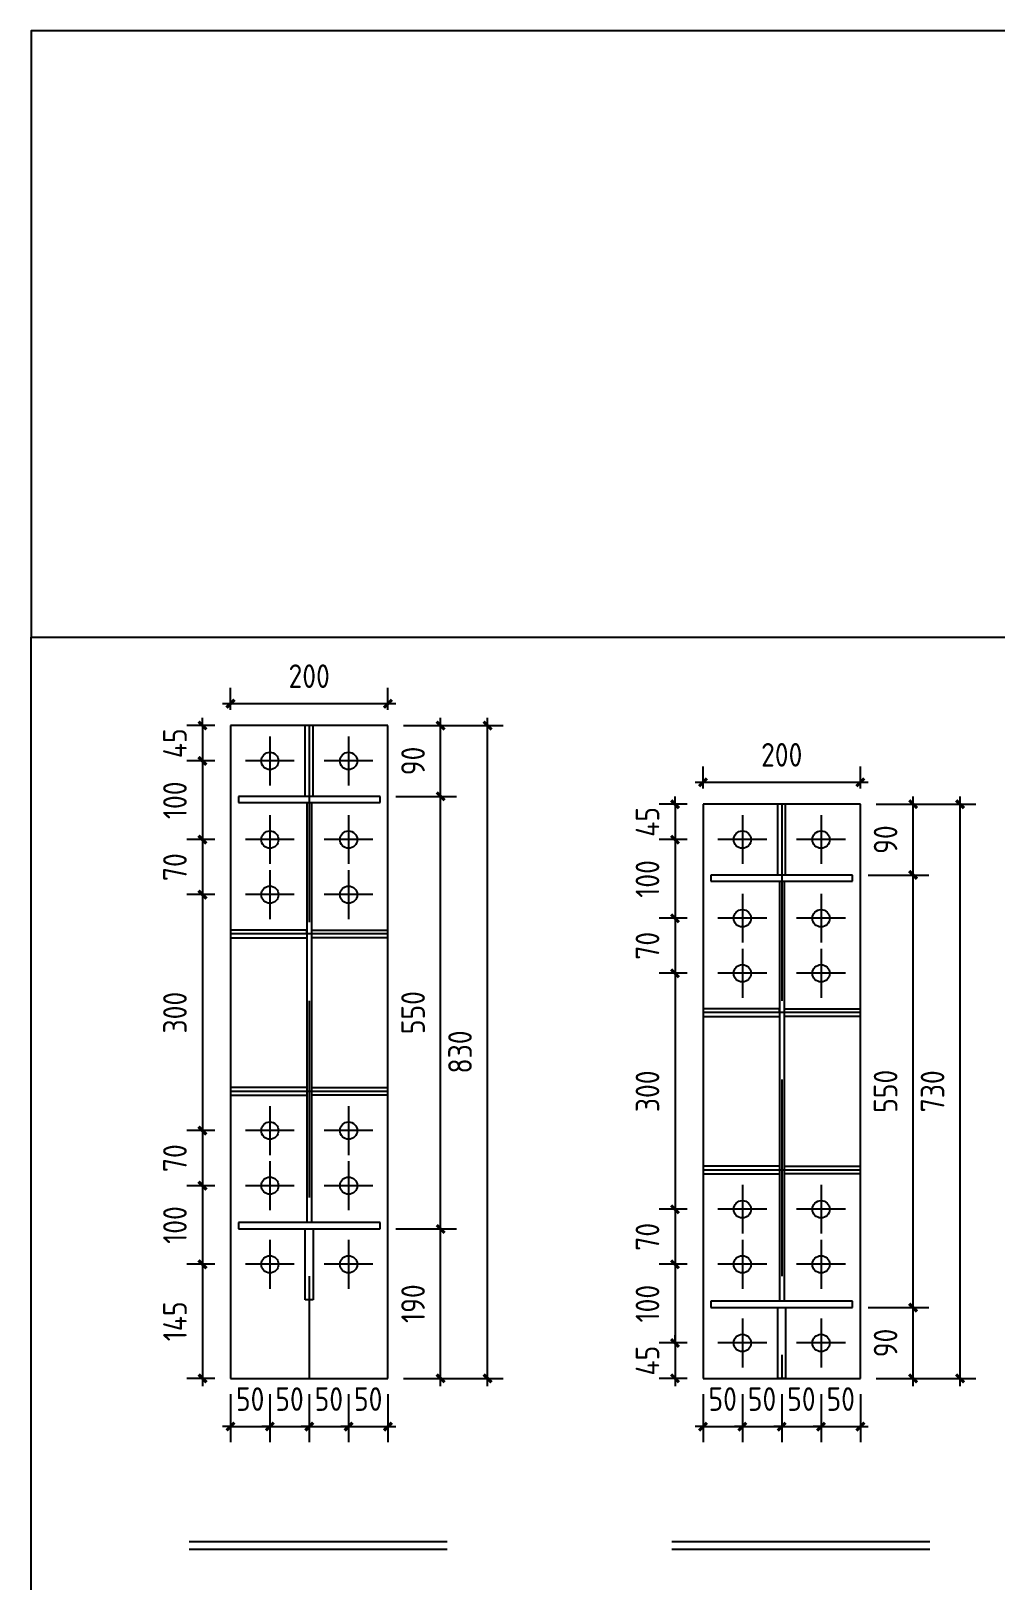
# Model space of a CAD drawing. Extents: x 102162 to 621267, y -39398 to 328893.
# Drawn here: x 286302 to 287527, y 319559 to 321528 of the extents above; entities that cross this region are included whole.
import ezdxf

# ---------------------------------------------------------------- set-up
doc = ezdxf.new("R2010")
doc.units = 0
doc.header["$LTSCALE"] = 1000
doc.header["$MEASUREMENT"] = 0
doc.linetypes.add('DASH', pattern=[0.35, 0.25, -0.1])
doc.styles.get("Standard").update_dxf_attribs({"font": 'gbenor.shx', "bigfont": 'gbcbig.shx'})
doc.dimstyles.get("Standard").update_dxf_attribs({"dimscale": 100, "dimtxt": 3.5, "dimasz": 1, "dimexe": 2.5, "dimexo": 3, "dimgap": 1.5, "dimtad": 1, "dimdec": 0, "dimzin": 0, "dimdsep": 46, "dimtxsty": 'Standard', "dimblk": 'ARCHTICK', "dimcen": 0.09, "dimadec": 0, "dimazin": 0, "dimtfac": 1, "dimtdec": 0, "dimtix": 1, "dimtmove": 2, "dimatfit": 3, "dimfxl": 1, "dimtolj": 1, "dimtzin": 0, "dimarcsym": 0})

# ---------------------------------------------------------------- blocks, each defined once
blk = doc.blocks.new('_ArchTick')
at = {"color": 0, "linetype": 'ByBlock', "const_width": 0.4}
blk.add_lwpolyline([(-0.5, -0.5), (0.5, 0.5)], dxfattribs=at)
blk = doc.blocks.new('*D10087')
at = {"color": 3, "lineweight": -2}
for p, q in [((286555.2, 319795.1), (286555.2, 319733.8)), ((286605.2, 319795.1), (286605.2, 319733.8)), ((286555.2, 319753.8), (286545.2, 319753.8)), ((286555.2, 319753.8), (286605.2, 319753.8)), ((286605.2, 319753.8), (286615.2, 319753.8))]:
    blk.add_line(p, q, dxfattribs=at)
at = {"layer": 'Defpoints', "color": 0}
for p in [(286555.2, 319815.1), (286605.2, 319815.1), (286605.2, 319753.8)]:
    blk.add_point(p, dxfattribs=at)
at = {"color": 3, "lineweight": -2, "xscale": 10, "yscale": 10, "zscale": 10}
blk.add_blockref('_ArchTick', (286555.2, 319753.8), dxfattribs=at)
at = {"color": 3, "lineweight": -2, "xscale": 10, "yscale": 10, "zscale": 10, "rotation": 180}
blk.add_blockref('_ArchTick', (286605.2, 319753.8), dxfattribs=at)
at = {"color": 0, "insert": (286580.2, 319788.8), "char_height": 30, "attachment_point": 5}
blk.add_mtext('\\A1;50', dxfattribs=at)
blk = doc.blocks.new('*D10088')
at = {"color": 3, "lineweight": -2}
for p, q in [((286605.2, 319795.1), (286605.2, 319733.8)), ((286655.2, 319795.1), (286655.2, 319733.8)), ((286605.2, 319753.8), (286595.2, 319753.8)), ((286605.2, 319753.8), (286655.2, 319753.8)), ((286655.2, 319753.8), (286665.2, 319753.8))]:
    blk.add_line(p, q, dxfattribs=at)
at = {"layer": 'Defpoints', "color": 0}
for p in [(286605.2, 319815.1), (286655.2, 319815.1), (286655.2, 319753.8)]:
    blk.add_point(p, dxfattribs=at)
at = {"color": 3, "lineweight": -2, "xscale": 10, "yscale": 10, "zscale": 10}
blk.add_blockref('_ArchTick', (286605.2, 319753.8), dxfattribs=at)
at = {"color": 3, "lineweight": -2, "xscale": 10, "yscale": 10, "zscale": 10, "rotation": 180}
blk.add_blockref('_ArchTick', (286655.2, 319753.8), dxfattribs=at)
at = {"color": 0, "insert": (286630.2, 319788.8), "char_height": 30, "attachment_point": 5}
blk.add_mtext('\\A1;50', dxfattribs=at)
blk = doc.blocks.new('*D10147')
at = {"color": 3, "lineweight": -2}
for p, q in [((286655.2, 319795.1), (286655.2, 319733.8)), ((286705.2, 319795.1), (286705.2, 319733.8)), ((286655.2, 319753.8), (286645.2, 319753.8)), ((286655.2, 319753.8), (286705.2, 319753.8)), ((286705.2, 319753.8), (286715.2, 319753.8))]:
    blk.add_line(p, q, dxfattribs=at)
at = {"layer": 'Defpoints', "color": 0}
for p in [(286655.2, 319815.1), (286705.2, 319815.1), (286705.2, 319753.8)]:
    blk.add_point(p, dxfattribs=at)
at = {"color": 3, "lineweight": -2, "xscale": 10, "yscale": 10, "zscale": 10}
blk.add_blockref('_ArchTick', (286655.2, 319753.8), dxfattribs=at)
at = {"color": 3, "lineweight": -2, "xscale": 10, "yscale": 10, "zscale": 10, "rotation": 180}
blk.add_blockref('_ArchTick', (286705.2, 319753.8), dxfattribs=at)
at = {"color": 0, "insert": (286680.2, 319788.8), "char_height": 30, "attachment_point": 5}
blk.add_mtext('\\A1;50', dxfattribs=at)
blk = doc.blocks.new('*D10148')
at = {"color": 3, "lineweight": -2}
for p, q in [((286705.2, 319795.1), (286705.2, 319733.8)), ((286755.2, 319795.1), (286755.2, 319733.8)), ((286705.2, 319753.8), (286695.2, 319753.8)), ((286705.2, 319753.8), (286755.2, 319753.8)), ((286755.2, 319753.8), (286765.2, 319753.8))]:
    blk.add_line(p, q, dxfattribs=at)
at = {"layer": 'Defpoints', "color": 0}
for p in [(286705.2, 319815.1), (286755.2, 319815.1), (286755.2, 319753.8)]:
    blk.add_point(p, dxfattribs=at)
at = {"color": 3, "lineweight": -2, "xscale": 10, "yscale": 10, "zscale": 10}
blk.add_blockref('_ArchTick', (286705.2, 319753.8), dxfattribs=at)
at = {"color": 3, "lineweight": -2, "xscale": 10, "yscale": 10, "zscale": 10, "rotation": 180}
blk.add_blockref('_ArchTick', (286755.2, 319753.8), dxfattribs=at)
at = {"color": 0, "insert": (286730.2, 319788.8), "char_height": 30, "attachment_point": 5}
blk.add_mtext('\\A1;50', dxfattribs=at)
blk = doc.blocks.new('*D10149')
at = {"color": 3, "lineweight": -2}
for p, q in [((286519.6, 320645.1), (286519.6, 320655.1)), ((286535.2, 320645.1), (286499.6, 320645.1)), ((286519.6, 320645.1), (286519.6, 320600.1)), ((286535.2, 320600.1), (286499.6, 320600.1)), ((286519.6, 320600.1), (286519.6, 320590.1))]:
    blk.add_line(p, q, dxfattribs=at)
at = {"layer": 'Defpoints', "color": 0}
for p in [(286555.2, 320645.1), (286519.6, 320600.1), (286555.2, 320600.1)]:
    blk.add_point(p, dxfattribs=at)
at = {"color": 3, "lineweight": -2, "xscale": 10, "yscale": 10, "zscale": 10}
for p, rotation in [((286519.6, 320645.1), 270), ((286519.6, 320600.1), 90)]:
    blk.add_blockref('_ArchTick', p, dxfattribs=dict(at, rotation=rotation))
at = {"color": 0, "insert": (286484.6, 320622.6), "char_height": 30, "attachment_point": 5, "rotation": 90}
blk.add_mtext('\\A1;45', dxfattribs=at)
blk = doc.blocks.new('*D10031')
at = {"color": 3, "lineweight": -2}
for p, q in [((286535.2, 320600.1), (286499.6, 320600.1)), ((286519.6, 320610.1), (286519.6, 320490.1)), ((286535.2, 320500.1), (286499.6, 320500.1))]:
    blk.add_line(p, q, dxfattribs=at)
at = {"layer": 'Defpoints', "color": 0}
for p in [(286555.2, 320600.1), (286519.6, 320500.1), (286555.2, 320500.1)]:
    blk.add_point(p, dxfattribs=at)
at = {"color": 3, "lineweight": -2, "xscale": 10, "yscale": 10, "zscale": 10}
for p, rotation in [((286519.6, 320600.1), 90), ((286519.6, 320500.1), 270)]:
    blk.add_blockref('_ArchTick', p, dxfattribs=dict(at, rotation=rotation))
at = {"color": 0, "insert": (286484.6, 320550.1), "char_height": 30, "attachment_point": 5, "rotation": 90}
blk.add_mtext('\\A1;100', dxfattribs=at)
blk = doc.blocks.new('*D10032')
at = {"color": 3, "lineweight": -2}
for p, q in [((286535.2, 320500.1), (286499.6, 320500.1)), ((286519.6, 320510.1), (286519.6, 320420.1)), ((286535.2, 320430.1), (286499.6, 320430.1))]:
    blk.add_line(p, q, dxfattribs=at)
at = {"layer": 'Defpoints', "color": 0}
for p in [(286555.2, 320500.1), (286519.6, 320430.1), (286555.2, 320430.1)]:
    blk.add_point(p, dxfattribs=at)
at = {"color": 3, "lineweight": -2, "xscale": 10, "yscale": 10, "zscale": 10}
for p, rotation in [((286519.6, 320500.1), 90), ((286519.6, 320430.1), 270)]:
    blk.add_blockref('_ArchTick', p, dxfattribs=dict(at, rotation=rotation))
at = {"color": 0, "insert": (286484.6, 320465.1), "char_height": 30, "attachment_point": 5, "rotation": 90}
blk.add_mtext('\\A1;70', dxfattribs=at)
blk = doc.blocks.new('*D10033')
at = {"color": 3, "lineweight": -2}
for p, q in [((286519.6, 320440.1), (286519.6, 320120.1)), ((286535.2, 320430.1), (286499.6, 320430.1)), ((286535.2, 320130.1), (286499.6, 320130.1))]:
    blk.add_line(p, q, dxfattribs=at)
at = {"layer": 'Defpoints', "color": 0}
for p in [(286555.2, 320430.1), (286519.6, 320130.1), (286555.2, 320130.1)]:
    blk.add_point(p, dxfattribs=at)
at = {"color": 3, "lineweight": -2, "xscale": 10, "yscale": 10, "zscale": 10}
for p, rotation in [((286519.6, 320430.1), 90), ((286519.6, 320130.1), 270)]:
    blk.add_blockref('_ArchTick', p, dxfattribs=dict(at, rotation=rotation))
at = {"color": 0, "insert": (286484.6, 320280.1), "char_height": 30, "attachment_point": 5, "rotation": 90}
blk.add_mtext('\\A1;300', dxfattribs=at)
blk = doc.blocks.new('*D10034')
at = {"color": 3, "lineweight": -2}
for p, q in [((286519.6, 320140.1), (286519.6, 320050.1)), ((286535.2, 320130.1), (286499.6, 320130.1)), ((286535.2, 320060.1), (286499.6, 320060.1))]:
    blk.add_line(p, q, dxfattribs=at)
at = {"layer": 'Defpoints', "color": 0}
for p in [(286555.2, 320130.1), (286519.6, 320060.1), (286555.2, 320060.1)]:
    blk.add_point(p, dxfattribs=at)
at = {"color": 3, "lineweight": -2, "xscale": 10, "yscale": 10, "zscale": 10}
for p, rotation in [((286519.6, 320130.1), 90), ((286519.6, 320060.1), 270)]:
    blk.add_blockref('_ArchTick', p, dxfattribs=dict(at, rotation=rotation))
at = {"color": 0, "insert": (286484.6, 320095.1), "char_height": 30, "attachment_point": 5, "rotation": 90}
blk.add_mtext('\\A1;70', dxfattribs=at)
blk = doc.blocks.new('*D10035')
at = {"color": 3, "lineweight": -2}
for p, q in [((286519.6, 320070.1), (286519.6, 319950.1)), ((286535.2, 320060.1), (286499.6, 320060.1)), ((286535.2, 319960.1), (286499.6, 319960.1))]:
    blk.add_line(p, q, dxfattribs=at)
at = {"layer": 'Defpoints', "color": 0}
for p in [(286555.2, 320060.1), (286519.6, 319960.1), (286555.2, 319960.1)]:
    blk.add_point(p, dxfattribs=at)
at = {"color": 3, "lineweight": -2, "xscale": 10, "yscale": 10, "zscale": 10}
for p, rotation in [((286519.6, 320060.1), 90), ((286519.6, 319960.1), 270)]:
    blk.add_blockref('_ArchTick', p, dxfattribs=dict(at, rotation=rotation))
at = {"color": 0, "insert": (286484.6, 320010.1), "char_height": 30, "attachment_point": 5, "rotation": 90}
blk.add_mtext('\\A1;100', dxfattribs=at)
blk = doc.blocks.new('*D10036')
at = {"color": 3, "lineweight": -2}
for p, q in [((286519.6, 319970.1), (286519.6, 319805.1)), ((286535.2, 319960.1), (286499.6, 319960.1)), ((286535.2, 319815.1), (286499.6, 319815.1))]:
    blk.add_line(p, q, dxfattribs=at)
at = {"layer": 'Defpoints', "color": 0}
for p in [(286555.2, 319960.1), (286519.6, 319815.1), (286555.2, 319815.1)]:
    blk.add_point(p, dxfattribs=at)
at = {"color": 3, "lineweight": -2, "xscale": 10, "yscale": 10, "zscale": 10}
for p, rotation in [((286519.6, 319960.1), 90), ((286519.6, 319815.1), 270)]:
    blk.add_blockref('_ArchTick', p, dxfattribs=dict(at, rotation=rotation))
at = {"color": 0, "insert": (286484.6, 319887.6), "char_height": 30, "attachment_point": 5, "rotation": 90}
blk.add_mtext('\\A1;145', dxfattribs=at)
blk = doc.blocks.new('*D10037')
at = {"color": 3, "lineweight": -2}
for p, q in [((286765.2, 320005.1), (286842.2, 320005.1)), ((286822.2, 319805.1), (286822.2, 320015.1)), ((286775.2, 319815.1), (286842.2, 319815.1))]:
    blk.add_line(p, q, dxfattribs=at)
at = {"layer": 'Defpoints', "color": 0}
for p in [(286745.2, 320005.1), (286822.2, 320005.1), (286755.2, 319815.1)]:
    blk.add_point(p, dxfattribs=at)
at = {"color": 3, "lineweight": -2, "xscale": 10, "yscale": 10, "zscale": 10}
for p, rotation in [((286822.2, 320005.1), 90), ((286822.2, 319815.1), 270)]:
    blk.add_blockref('_ArchTick', p, dxfattribs=dict(at, rotation=rotation))
at = {"color": 0, "insert": (286787.2, 319910.1), "char_height": 30, "attachment_point": 5, "rotation": 90}
blk.add_mtext('\\A1;190', dxfattribs=at)
blk = doc.blocks.new('*D10150')
at = {"color": 3, "lineweight": -2}
for p, q in [((286765.2, 320555.1), (286842.2, 320555.1)), ((286822.2, 319995.1), (286822.2, 320565.1)), ((286765.2, 320005.1), (286842.2, 320005.1))]:
    blk.add_line(p, q, dxfattribs=at)
at = {"layer": 'Defpoints', "color": 0}
for p in [(286745.2, 320555.1), (286822.2, 320555.1), (286745.2, 320005.1)]:
    blk.add_point(p, dxfattribs=at)
at = {"color": 3, "lineweight": -2, "xscale": 10, "yscale": 10, "zscale": 10}
for p, rotation in [((286822.2, 320555.1), 90), ((286822.2, 320005.1), 270)]:
    blk.add_blockref('_ArchTick', p, dxfattribs=dict(at, rotation=rotation))
at = {"color": 0, "insert": (286787.2, 320280.1), "char_height": 30, "attachment_point": 5, "rotation": 90}
blk.add_mtext('\\A1;550', dxfattribs=at)
blk = doc.blocks.new('*D10151')
at = {"color": 3, "lineweight": -2}
for p, q in [((286822.2, 320545.1), (286822.2, 320655.1)), ((286775.2, 320645.1), (286842.2, 320645.1)), ((286765.2, 320555.1), (286842.2, 320555.1))]:
    blk.add_line(p, q, dxfattribs=at)
at = {"layer": 'Defpoints', "color": 0}
for p in [(286755.2, 320645.1), (286822.2, 320645.1), (286745.2, 320555.1)]:
    blk.add_point(p, dxfattribs=at)
at = {"color": 3, "lineweight": -2, "xscale": 10, "yscale": 10, "zscale": 10}
for p, rotation in [((286822.2, 320645.1), 90), ((286822.2, 320555.1), 270)]:
    blk.add_blockref('_ArchTick', p, dxfattribs=dict(at, rotation=rotation))
at = {"color": 0, "insert": (286787.2, 320600.1), "char_height": 30, "attachment_point": 5, "rotation": 90}
blk.add_mtext('\\A1;90', dxfattribs=at)
blk = doc.blocks.new('*D10152')
at = {"color": 3, "lineweight": -2}
for p, q in [((286881.9, 319805.1), (286881.9, 320655.1)), ((286775.2, 320645.1), (286901.9, 320645.1)), ((286775.2, 319815.1), (286901.9, 319815.1))]:
    blk.add_line(p, q, dxfattribs=at)
at = {"layer": 'Defpoints', "color": 0}
for p in [(286755.2, 320645.1), (286881.9, 320645.1), (286755.2, 319815.1)]:
    blk.add_point(p, dxfattribs=at)
at = {"color": 3, "lineweight": -2, "xscale": 10, "yscale": 10, "zscale": 10}
for p, rotation in [((286881.9, 320645.1), 90), ((286881.9, 319815.1), 270)]:
    blk.add_blockref('_ArchTick', p, dxfattribs=dict(at, rotation=rotation))
at = {"color": 0, "insert": (286846.9, 320230.1), "char_height": 30, "attachment_point": 5, "rotation": 90}
blk.add_mtext('\\A1;830', dxfattribs=at)
blk = doc.blocks.new('*D10153')
at = {"color": 3, "lineweight": -2}
for p, q in [((286555.2, 320665.1), (286555.2, 320692.9)), ((286755.2, 320665.1), (286755.2, 320692.9)), ((286765.2, 320672.9), (286545.2, 320672.9))]:
    blk.add_line(p, q, dxfattribs=at)
at = {"layer": 'Defpoints', "color": 0}
for p in [(286555.2, 320672.9), (286555.2, 320645.1), (286755.2, 320645.1)]:
    blk.add_point(p, dxfattribs=at)
at = {"color": 3, "lineweight": -2, "xscale": 10, "yscale": 10, "zscale": 10, "rotation": 180}
blk.add_blockref('_ArchTick', (286555.2, 320672.9), dxfattribs=at)
at = {"color": 3, "lineweight": -2, "xscale": 10, "yscale": 10, "zscale": 10}
blk.add_blockref('_ArchTick', (286755.2, 320672.9), dxfattribs=at)
at = {"color": 0, "insert": (286655.2, 320707.9), "char_height": 30, "attachment_point": 5}
blk.add_mtext('\\A1;200', dxfattribs=at)
blk = doc.blocks.new('*D10154')
at = {"color": 3, "lineweight": -2}
for p, q in [((287120.1, 320545.1), (287120.1, 320555.1)), ((287135.7, 320545.1), (287100.1, 320545.1)), ((287120.1, 320545.1), (287120.1, 320500.1)), ((287135.7, 320500.1), (287100.1, 320500.1)), ((287120.1, 320500.1), (287120.1, 320490.1))]:
    blk.add_line(p, q, dxfattribs=at)
at = {"layer": 'Defpoints', "color": 0}
for p in [(287155.7, 320545.1), (287120.1, 320500.1), (287155.7, 320500.1)]:
    blk.add_point(p, dxfattribs=at)
at = {"color": 3, "lineweight": -2, "xscale": 10, "yscale": 10, "zscale": 10}
for p, rotation in [((287120.1, 320545.1), 270), ((287120.1, 320500.1), 90)]:
    blk.add_blockref('_ArchTick', p, dxfattribs=dict(at, rotation=rotation))
at = {"color": 0, "insert": (287085.1, 320522.6), "char_height": 30, "attachment_point": 5, "rotation": 90}
blk.add_mtext('\\A1;45', dxfattribs=at)
blk = doc.blocks.new('*D10038')
at = {"color": 3, "lineweight": -2}
for p, q in [((287135.7, 320500.1), (287100.1, 320500.1)), ((287120.1, 320510.1), (287120.1, 320390.1)), ((287135.7, 320400.1), (287100.1, 320400.1))]:
    blk.add_line(p, q, dxfattribs=at)
at = {"layer": 'Defpoints', "color": 0}
for p in [(287155.7, 320500.1), (287120.1, 320400.1), (287155.7, 320400.1)]:
    blk.add_point(p, dxfattribs=at)
at = {"color": 3, "lineweight": -2, "xscale": 10, "yscale": 10, "zscale": 10}
for p, rotation in [((287120.1, 320500.1), 90), ((287120.1, 320400.1), 270)]:
    blk.add_blockref('_ArchTick', p, dxfattribs=dict(at, rotation=rotation))
at = {"color": 0, "insert": (287085.1, 320450.1), "char_height": 30, "attachment_point": 5, "rotation": 90}
blk.add_mtext('\\A1;100', dxfattribs=at)
blk = doc.blocks.new('*D10039')
at = {"color": 3, "lineweight": -2}
for p, q in [((287135.7, 320400.1), (287100.1, 320400.1)), ((287120.1, 320410.1), (287120.1, 320320.1)), ((287135.7, 320330.1), (287100.1, 320330.1))]:
    blk.add_line(p, q, dxfattribs=at)
at = {"layer": 'Defpoints', "color": 0}
for p in [(287155.7, 320400.1), (287120.1, 320330.1), (287155.7, 320330.1)]:
    blk.add_point(p, dxfattribs=at)
at = {"color": 3, "lineweight": -2, "xscale": 10, "yscale": 10, "zscale": 10}
for p, rotation in [((287120.1, 320400.1), 90), ((287120.1, 320330.1), 270)]:
    blk.add_blockref('_ArchTick', p, dxfattribs=dict(at, rotation=rotation))
at = {"color": 0, "insert": (287085.1, 320365.1), "char_height": 30, "attachment_point": 5, "rotation": 90}
blk.add_mtext('\\A1;70', dxfattribs=at)
blk = doc.blocks.new('*D10040')
at = {"color": 3, "lineweight": -2}
for p, q in [((287120.1, 320340.1), (287120.1, 320020.1)), ((287135.7, 320330.1), (287100.1, 320330.1)), ((287135.7, 320030.1), (287100.1, 320030.1))]:
    blk.add_line(p, q, dxfattribs=at)
at = {"layer": 'Defpoints', "color": 0}
for p in [(287155.7, 320330.1), (287120.1, 320030.1), (287155.7, 320030.1)]:
    blk.add_point(p, dxfattribs=at)
at = {"color": 3, "lineweight": -2, "xscale": 10, "yscale": 10, "zscale": 10}
for p, rotation in [((287120.1, 320330.1), 90), ((287120.1, 320030.1), 270)]:
    blk.add_blockref('_ArchTick', p, dxfattribs=dict(at, rotation=rotation))
at = {"color": 0, "insert": (287085.1, 320180.1), "char_height": 30, "attachment_point": 5, "rotation": 90}
blk.add_mtext('\\A1;300', dxfattribs=at)
blk = doc.blocks.new('*D10041')
at = {"color": 3, "lineweight": -2}
for p, q in [((287135.7, 320030.1), (287100.1, 320030.1)), ((287120.1, 320040.1), (287120.1, 319950.1)), ((287135.7, 319960.1), (287100.1, 319960.1))]:
    blk.add_line(p, q, dxfattribs=at)
at = {"layer": 'Defpoints', "color": 0}
for p in [(287155.7, 320030.1), (287120.1, 319960.1), (287155.7, 319960.1)]:
    blk.add_point(p, dxfattribs=at)
at = {"color": 3, "lineweight": -2, "xscale": 10, "yscale": 10, "zscale": 10}
for p, rotation in [((287120.1, 320030.1), 90), ((287120.1, 319960.1), 270)]:
    blk.add_blockref('_ArchTick', p, dxfattribs=dict(at, rotation=rotation))
at = {"color": 0, "insert": (287085.1, 319995.1), "char_height": 30, "attachment_point": 5, "rotation": 90}
blk.add_mtext('\\A1;70', dxfattribs=at)
blk = doc.blocks.new('*D10042')
at = {"color": 3, "lineweight": -2}
for p, q in [((287120.1, 319970.1), (287120.1, 319850.1)), ((287135.7, 319960.1), (287100.1, 319960.1)), ((287135.7, 319860.1), (287100.1, 319860.1))]:
    blk.add_line(p, q, dxfattribs=at)
at = {"layer": 'Defpoints', "color": 0}
for p in [(287155.7, 319960.1), (287120.1, 319860.1), (287155.7, 319860.1)]:
    blk.add_point(p, dxfattribs=at)
at = {"color": 3, "lineweight": -2, "xscale": 10, "yscale": 10, "zscale": 10}
for p, rotation in [((287120.1, 319960.1), 90), ((287120.1, 319860.1), 270)]:
    blk.add_blockref('_ArchTick', p, dxfattribs=dict(at, rotation=rotation))
at = {"color": 0, "insert": (287085.1, 319910.1), "char_height": 30, "attachment_point": 5, "rotation": 90}
blk.add_mtext('\\A1;100', dxfattribs=at)
blk = doc.blocks.new('*D10043')
at = {"color": 3, "lineweight": -2}
for p, q in [((287120.1, 319860.1), (287120.1, 319870.1)), ((287135.7, 319860.1), (287100.1, 319860.1)), ((287120.1, 319860.1), (287120.1, 319815.1)), ((287135.7, 319815.1), (287100.1, 319815.1)), ((287120.1, 319815.1), (287120.1, 319805.1))]:
    blk.add_line(p, q, dxfattribs=at)
at = {"layer": 'Defpoints', "color": 0}
for p in [(287155.7, 319860.1), (287120.1, 319815.1), (287155.7, 319815.1)]:
    blk.add_point(p, dxfattribs=at)
at = {"color": 3, "lineweight": -2, "xscale": 10, "yscale": 10, "zscale": 10}
for p, rotation in [((287120.1, 319860.1), 270), ((287120.1, 319815.1), 90)]:
    blk.add_blockref('_ArchTick', p, dxfattribs=dict(at, rotation=rotation))
at = {"color": 0, "insert": (287085.1, 319837.6), "char_height": 30, "attachment_point": 5, "rotation": 90}
blk.add_mtext('\\A1;45', dxfattribs=at)
blk = doc.blocks.new('*D10044')
at = {"color": 3, "lineweight": -2}
for p, q in [((287365.7, 319905.1), (287442.7, 319905.1)), ((287422.7, 319805.1), (287422.7, 319915.1)), ((287375.7, 319815.1), (287442.7, 319815.1))]:
    blk.add_line(p, q, dxfattribs=at)
at = {"layer": 'Defpoints', "color": 0}
for p in [(287345.7, 319905.1), (287422.7, 319905.1), (287355.7, 319815.1)]:
    blk.add_point(p, dxfattribs=at)
at = {"color": 3, "lineweight": -2, "xscale": 10, "yscale": 10, "zscale": 10}
for p, rotation in [((287422.7, 319905.1), 90), ((287422.7, 319815.1), 270)]:
    blk.add_blockref('_ArchTick', p, dxfattribs=dict(at, rotation=rotation))
at = {"color": 0, "insert": (287387.7, 319860.1), "char_height": 30, "attachment_point": 5, "rotation": 90}
blk.add_mtext('\\A1;90', dxfattribs=at)
blk = doc.blocks.new('*D10155')
at = {"color": 3, "lineweight": -2}
for p, q in [((287365.7, 320455.1), (287442.7, 320455.1)), ((287422.7, 319895.1), (287422.7, 320465.1)), ((287365.7, 319905.1), (287442.7, 319905.1))]:
    blk.add_line(p, q, dxfattribs=at)
at = {"layer": 'Defpoints', "color": 0}
for p in [(287345.7, 320455.1), (287422.7, 320455.1), (287345.7, 319905.1)]:
    blk.add_point(p, dxfattribs=at)
at = {"color": 3, "lineweight": -2, "xscale": 10, "yscale": 10, "zscale": 10}
for p, rotation in [((287422.7, 320455.1), 90), ((287422.7, 319905.1), 270)]:
    blk.add_blockref('_ArchTick', p, dxfattribs=dict(at, rotation=rotation))
at = {"color": 0, "insert": (287387.7, 320180.1), "char_height": 30, "attachment_point": 5, "rotation": 90}
blk.add_mtext('\\A1;550', dxfattribs=at)
blk = doc.blocks.new('*D10156')
at = {"color": 3, "lineweight": -2}
for p, q in [((287422.7, 320445.1), (287422.7, 320555.1)), ((287375.7, 320545.1), (287442.7, 320545.1)), ((287365.7, 320455.1), (287442.7, 320455.1))]:
    blk.add_line(p, q, dxfattribs=at)
at = {"layer": 'Defpoints', "color": 0}
for p in [(287355.7, 320545.1), (287422.7, 320545.1), (287345.7, 320455.1)]:
    blk.add_point(p, dxfattribs=at)
at = {"color": 3, "lineweight": -2, "xscale": 10, "yscale": 10, "zscale": 10}
for p, rotation in [((287422.7, 320545.1), 90), ((287422.7, 320455.1), 270)]:
    blk.add_blockref('_ArchTick', p, dxfattribs=dict(at, rotation=rotation))
at = {"color": 0, "insert": (287387.7, 320500.1), "char_height": 30, "attachment_point": 5, "rotation": 90}
blk.add_mtext('\\A1;90', dxfattribs=at)
blk = doc.blocks.new('*D10157')
at = {"color": 3, "lineweight": -2}
for p, q in [((287482.4, 319805.1), (287482.4, 320555.1)), ((287375.7, 320545.1), (287502.4, 320545.1)), ((287375.7, 319815.1), (287502.4, 319815.1))]:
    blk.add_line(p, q, dxfattribs=at)
at = {"layer": 'Defpoints', "color": 0}
for p in [(287355.7, 320545.1), (287482.4, 320545.1), (287355.7, 319815.1)]:
    blk.add_point(p, dxfattribs=at)
at = {"color": 3, "lineweight": -2, "xscale": 10, "yscale": 10, "zscale": 10}
for p, rotation in [((287482.4, 320545.1), 90), ((287482.4, 319815.1), 270)]:
    blk.add_blockref('_ArchTick', p, dxfattribs=dict(at, rotation=rotation))
at = {"color": 0, "insert": (287447.4, 320180.1), "char_height": 30, "attachment_point": 5, "rotation": 90}
blk.add_mtext('\\A1;730', dxfattribs=at)
blk = doc.blocks.new('*D10158')
at = {"color": 3, "lineweight": -2}
for p, q in [((287155.7, 320565.1), (287155.7, 320592.9)), ((287355.7, 320565.1), (287355.7, 320592.9)), ((287365.7, 320572.9), (287145.7, 320572.9))]:
    blk.add_line(p, q, dxfattribs=at)
at = {"layer": 'Defpoints', "color": 0}
for p in [(287155.7, 320572.9), (287155.7, 320545.1), (287355.7, 320545.1)]:
    blk.add_point(p, dxfattribs=at)
at = {"color": 3, "lineweight": -2, "xscale": 10, "yscale": 10, "zscale": 10, "rotation": 180}
blk.add_blockref('_ArchTick', (287155.7, 320572.9), dxfattribs=at)
at = {"color": 3, "lineweight": -2, "xscale": 10, "yscale": 10, "zscale": 10}
blk.add_blockref('_ArchTick', (287355.7, 320572.9), dxfattribs=at)
at = {"color": 0, "insert": (287255.7, 320607.9), "char_height": 30, "attachment_point": 5}
blk.add_mtext('\\A1;200', dxfattribs=at)
blk = doc.blocks.new('*D10045')
at = {"color": 3, "lineweight": -2}
for p, q in [((287155.7, 319795.1), (287155.7, 319733.8)), ((287205.7, 319795.1), (287205.7, 319733.8)), ((287155.7, 319753.8), (287145.7, 319753.8)), ((287155.7, 319753.8), (287205.7, 319753.8)), ((287205.7, 319753.8), (287215.7, 319753.8))]:
    blk.add_line(p, q, dxfattribs=at)
at = {"layer": 'Defpoints', "color": 0}
for p in [(287155.7, 319815.1), (287205.7, 319815.1), (287205.7, 319753.8)]:
    blk.add_point(p, dxfattribs=at)
at = {"color": 3, "lineweight": -2, "xscale": 10, "yscale": 10, "zscale": 10}
blk.add_blockref('_ArchTick', (287155.7, 319753.8), dxfattribs=at)
at = {"color": 3, "lineweight": -2, "xscale": 10, "yscale": 10, "zscale": 10, "rotation": 180}
blk.add_blockref('_ArchTick', (287205.7, 319753.8), dxfattribs=at)
at = {"color": 0, "insert": (287180.7, 319788.8), "char_height": 30, "attachment_point": 5}
blk.add_mtext('\\A1;50', dxfattribs=at)
blk = doc.blocks.new('*D10046')
at = {"color": 3, "lineweight": -2}
for p, q in [((287205.7, 319795.1), (287205.7, 319733.8)), ((287255.7, 319795.1), (287255.7, 319733.8)), ((287205.7, 319753.8), (287195.7, 319753.8)), ((287205.7, 319753.8), (287255.7, 319753.8)), ((287255.7, 319753.8), (287265.7, 319753.8))]:
    blk.add_line(p, q, dxfattribs=at)
at = {"layer": 'Defpoints', "color": 0}
for p in [(287205.7, 319815.1), (287255.7, 319815.1), (287255.7, 319753.8)]:
    blk.add_point(p, dxfattribs=at)
at = {"color": 3, "lineweight": -2, "xscale": 10, "yscale": 10, "zscale": 10}
blk.add_blockref('_ArchTick', (287205.7, 319753.8), dxfattribs=at)
at = {"color": 3, "lineweight": -2, "xscale": 10, "yscale": 10, "zscale": 10, "rotation": 180}
blk.add_blockref('_ArchTick', (287255.7, 319753.8), dxfattribs=at)
at = {"color": 0, "insert": (287230.7, 319788.8), "char_height": 30, "attachment_point": 5}
blk.add_mtext('\\A1;50', dxfattribs=at)
blk = doc.blocks.new('*D10047')
at = {"color": 3, "lineweight": -2}
for p, q in [((287255.7, 319795.1), (287255.7, 319733.8)), ((287305.7, 319795.1), (287305.7, 319733.8)), ((287255.7, 319753.8), (287245.7, 319753.8)), ((287255.7, 319753.8), (287305.7, 319753.8)), ((287305.7, 319753.8), (287315.7, 319753.8))]:
    blk.add_line(p, q, dxfattribs=at)
at = {"layer": 'Defpoints', "color": 0}
for p in [(287255.7, 319815.1), (287305.7, 319815.1), (287305.7, 319753.8)]:
    blk.add_point(p, dxfattribs=at)
at = {"color": 3, "lineweight": -2, "xscale": 10, "yscale": 10, "zscale": 10}
blk.add_blockref('_ArchTick', (287255.7, 319753.8), dxfattribs=at)
at = {"color": 3, "lineweight": -2, "xscale": 10, "yscale": 10, "zscale": 10, "rotation": 180}
blk.add_blockref('_ArchTick', (287305.7, 319753.8), dxfattribs=at)
at = {"color": 0, "insert": (287280.7, 319788.8), "char_height": 30, "attachment_point": 5}
blk.add_mtext('\\A1;50', dxfattribs=at)
blk = doc.blocks.new('*D10048')
at = {"color": 3, "lineweight": -2}
for p, q in [((287305.7, 319795.1), (287305.7, 319733.8)), ((287355.7, 319795.1), (287355.7, 319733.8)), ((287305.7, 319753.8), (287295.7, 319753.8)), ((287305.7, 319753.8), (287355.7, 319753.8)), ((287355.7, 319753.8), (287365.7, 319753.8))]:
    blk.add_line(p, q, dxfattribs=at)
at = {"layer": 'Defpoints', "color": 0}
for p in [(287305.7, 319815.1), (287355.7, 319815.1), (287355.7, 319753.8)]:
    blk.add_point(p, dxfattribs=at)
at = {"color": 3, "lineweight": -2, "xscale": 10, "yscale": 10, "zscale": 10}
blk.add_blockref('_ArchTick', (287305.7, 319753.8), dxfattribs=at)
at = {"color": 3, "lineweight": -2, "xscale": 10, "yscale": 10, "zscale": 10, "rotation": 180}
blk.add_blockref('_ArchTick', (287355.7, 319753.8), dxfattribs=at)
at = {"color": 0, "insert": (287330.7, 319788.8), "char_height": 30, "attachment_point": 5}
blk.add_mtext('\\A1;50', dxfattribs=at)

msp = doc.modelspace()

# ---------------------------------------------------------------- linework, layer by layer
for p, q in [((286555.2, 320645.1), (286555.2, 319815.1)), ((286755.2, 320645.1), (286555.2, 320645.1)), ((286755.2, 319815.1), (286755.2, 320645.1)), ((286605.2, 320631.1), (286605.2, 320569.1)), ((286705.2, 320631.1), (286705.2, 320569.1)), ((286636.2, 320600.1), (286574.2, 320600.1)), ((286736.2, 320600.1), (286674.2, 320600.1)), ((287155.7, 320545.1), (287155.7, 319815.1)), ((287355.7, 320545.1), (287155.7, 320545.1)), ((287355.7, 319815.1), (287355.7, 320545.1)), ((286605.2, 320531.1), (286605.2, 320469.1)), ((286705.2, 320531.1), (286705.2, 320469.1)), ((287205.7, 320531.1), (287205.7, 320469.1)), ((287305.7, 320531.1), (287305.7, 320469.1)), ((286636.2, 320500.1), (286574.2, 320500.1)), ((286736.2, 320500.1), (286674.2, 320500.1)), ((287236.7, 320500.1), (287174.7, 320500.1)), ((287336.7, 320500.1), (287274.7, 320500.1)), ((286605.2, 320461.1), (286605.2, 320399.1)), ((286705.2, 320461.1), (286705.2, 320399.1)), ((286636.2, 320430.1), (286574.2, 320430.1)), ((286736.2, 320430.1), (286674.2, 320430.1)), ((287205.7, 320431.1), (287205.7, 320369.1)), ((287305.7, 320431.1), (287305.7, 320369.1)), ((287236.7, 320400.1), (287174.7, 320400.1)), ((287336.7, 320400.1), (287274.7, 320400.1)), ((287205.7, 320361.1), (287205.7, 320299.1)), ((287305.7, 320361.1), (287305.7, 320299.1)), ((287236.7, 320330.1), (287174.7, 320330.1)), ((287336.7, 320330.1), (287274.7, 320330.1)), ((286605.2, 320161.1), (286605.2, 320099.1)), ((286705.2, 320161.1), (286705.2, 320099.1)), ((286636.2, 320130.1), (286574.2, 320130.1)), ((286736.2, 320130.1), (286674.2, 320130.1)), ((286605.2, 320091.1), (286605.2, 320029.1)), ((286705.2, 320091.1), (286705.2, 320029.1)), ((287205.7, 320061.1), (287205.7, 319999.1)), ((287305.7, 320061.1), (287305.7, 319999.1)), ((286636.2, 320060.1), (286574.2, 320060.1)), ((286736.2, 320060.1), (286674.2, 320060.1)), ((287236.7, 320030.1), (287174.7, 320030.1)), ((287336.7, 320030.1), (287274.7, 320030.1)), ((286605.2, 319991.1), (286605.2, 319929.1)), ((286705.2, 319991.1), (286705.2, 319929.1)), ((287205.7, 319991.1), (287205.7, 319929.1)), ((287305.7, 319991.1), (287305.7, 319929.1)), ((286636.2, 319960.1), (286574.2, 319960.1)), ((286736.2, 319960.1), (286674.2, 319960.1)), ((287236.7, 319960.1), (287174.7, 319960.1)), ((287336.7, 319960.1), (287274.7, 319960.1)), ((287205.7, 319891.1), (287205.7, 319829.1)), ((287305.7, 319891.1), (287305.7, 319829.1)), ((287236.7, 319860.1), (287174.7, 319860.1)), ((287336.7, 319860.1), (287274.7, 319860.1)), ((286555.2, 319815.1), (286755.2, 319815.1)), ((287155.7, 319815.1), (287355.7, 319815.1)), ((286502.6, 319607.9), (286830.4, 319607.9)), ((287116.2, 319607.9), (287444, 319607.9)), ((286502.6, 319597.9), (286830.4, 319597.9)), ((287116.2, 319597.9), (287444, 319597.9))]:
    msp.add_line(p, q)
at = {"color": 2}
for p, q in [((286650.2, 320555.1), (286650.2, 320645.1)), ((286660.2, 320555.1), (286660.2, 320645.1)), ((287250.7, 320455.1), (287250.7, 320545.1)), ((287260.7, 320455.1), (287260.7, 320545.1)), ((286652.2, 320385.1), (286555.2, 320385.1)), ((286658.2, 320385.1), (286755.2, 320385.1)), ((286555.2, 320375.1), (286652.2, 320375.1)), ((286755.2, 320375.1), (286658.2, 320375.1)), ((287252.7, 320285.1), (287155.7, 320285.1)), ((287258.7, 320285.1), (287355.7, 320285.1)), ((287155.7, 320275.1), (287252.7, 320275.1)), ((287355.7, 320275.1), (287258.7, 320275.1)), ((286652.2, 320185.1), (286555.2, 320185.1)), ((286658.2, 320185.1), (286755.2, 320185.1)), ((286555.2, 320175.1), (286652.2, 320175.1)), ((286755.2, 320175.1), (286658.2, 320175.1)), ((287252.7, 320085.1), (287155.7, 320085.1)), ((287258.7, 320085.1), (287355.7, 320085.1)), ((287155.7, 320075.1), (287252.7, 320075.1)), ((287355.7, 320075.1), (287258.7, 320075.1)), ((286650.2, 319915.1), (286650.2, 320005.1)), ((286660.2, 320005.1), (286660.2, 319915.1)), ((286655.2, 319915.1), (286650.2, 319915.1)), ((286660.2, 319915.1), (286655.2, 319915.1)), ((287250.7, 319815.1), (287250.7, 319905.1)), ((287260.7, 319905.1), (287260.7, 319815.1)), ((287255.7, 319815.1), (287250.7, 319815.1)), ((287260.7, 319815.1), (287255.7, 319815.1))]:
    msp.add_line(p, q, dxfattribs=at)
at = {"color": 1, "linetype": 'DASH'}
for p, q in [((286655.2, 320645.1), (286655.2, 319815.1)), ((287255.7, 320545.1), (287255.7, 319815.1))]:
    msp.add_line(p, q, dxfattribs=at)
at = {"color": 4}
for p, q in [((286655.2, 320555.1), (286565.2, 320555.1)), ((286565.2, 320555.1), (286565.2, 320547.1)), ((286745.2, 320555.1), (286655.2, 320555.1)), ((286745.2, 320547.1), (286745.2, 320555.1)), ((286565.2, 320547.1), (286745.2, 320547.1)), ((286652.2, 320547.1), (286652.2, 320013.1)), ((286658.2, 320547.1), (286658.2, 320013.1)), ((287255.7, 320455.1), (287165.7, 320455.1)), ((287165.7, 320455.1), (287165.7, 320447.1)), ((287345.7, 320455.1), (287255.7, 320455.1)), ((287345.7, 320447.1), (287345.7, 320455.1)), ((287165.7, 320447.1), (287345.7, 320447.1)), ((287252.7, 320447.1), (287252.7, 319913.1)), ((287258.7, 320447.1), (287258.7, 319913.1)), ((286652.2, 320380.1), (286652.2, 320385.1)), ((287252.7, 320280.1), (287252.7, 320285.1)), ((286745.2, 320013.1), (286565.2, 320013.1)), ((286565.2, 320013.1), (286565.2, 320005.1)), ((286565.2, 320005.1), (286655.2, 320005.1)), ((286650.2, 320005.1), (286660.2, 320005.1)), ((286655.2, 320005.1), (286745.2, 320005.1)), ((286745.2, 320005.1), (286745.2, 320013.1)), ((287345.7, 319913.1), (287165.7, 319913.1)), ((287165.7, 319913.1), (287165.7, 319905.1)), ((287165.7, 319905.1), (287255.7, 319905.1)), ((287250.7, 319905.1), (287260.7, 319905.1)), ((287255.7, 319905.1), (287345.7, 319905.1)), ((287345.7, 319905.1), (287345.7, 319913.1))]:
    msp.add_line(p, q, dxfattribs=at)
at = {"color": 1}
for p, q in [((286755.2, 320380.1), (286555.2, 320380.1)), ((287355.7, 320280.1), (287155.7, 320280.1)), ((286555.2, 320180.1), (286755.2, 320180.1)), ((287155.7, 320080.1), (287355.7, 320080.1))]:
    msp.add_line(p, q, dxfattribs=at)
for points in [[(286301.7, 320757.4), (290756.7, 320757.4), (290756.7, 321528.2), (286301.7, 321528.2)], [(286301.7, 320757.4), (290756.7, 320757.4), (290756.7, 317607.4), (286301.7, 317607.4)]]:
    msp.add_lwpolyline(points, close=True)
for centre in [(286605.2, 320600.1), (286705.2, 320600.1), (286605.2, 320500.1), (286705.2, 320500.1), (287205.7, 320500.1), (287305.7, 320500.1), (286605.2, 320430.1), (286705.2, 320430.1), (287205.7, 320400.1), (287305.7, 320400.1), (287205.7, 320330.1), (287305.7, 320330.1), (286605.2, 320130.1), (286705.2, 320130.1), (286605.2, 320060.1), (286705.2, 320060.1), (287205.7, 320030.1), (287305.7, 320030.1), (286605.2, 319960.1), (286705.2, 319960.1), (287205.7, 319960.1), (287305.7, 319960.1), (287205.7, 319860.1), (287305.7, 319860.1)]:
    msp.add_circle(centre, 11)

# ---------------------------------------------------------------- dimensions: what is measured, and where the dimension line sits
for p1, p2, distance, picture, middle in [((286755.2, 320645.1), (286555.2, 320645.1), -27.8, '*D10153', (286655.2, 320707.9)), ((286755.2, 319815.1), (286755.2, 320645.1), -126.7, '*D10152', (286846.9, 320230.1)), ((287355.7, 320545.1), (287155.7, 320545.1), -27.8, '*D10158', (287255.7, 320607.9)), ((287355.7, 319815.1), (287355.7, 320545.1), -126.7, '*D10157', (287447.4, 320180.1))]:
    dim = msp.add_aligned_dim(p1=p1, p2=p2, distance=distance, dimstyle='Standard', override={"dimtxt": 0.3, "dimasz": 0.1, "dimexe": 0.2, "dimexo": 0.2, "dimgap": 0.2, "dimdle": 0.1, "dimclrd": 3, "dimclre": 3})
    dim.commit()
    dim.dimension.update_dxf_attribs({"geometry": picture, "text_midpoint": middle})
for base, p1, p2, picture, middle in [((286519.6, 320600.1), (286555.2, 320645.1), (286555.2, 320600.1), '*D10149', (286484.6, 320622.6)), ((286822.2, 320645.1), (286745.2, 320555.1), (286755.2, 320645.1), '*D10151', (286787.2, 320600.1)), ((286519.6, 320500.1), (286555.2, 320600.1), (286555.2, 320500.1), '*D10031', (286484.6, 320550.1)), ((286822.2, 320555.1), (286745.2, 320005.1), (286745.2, 320555.1), '*D10150', (286787.2, 320280.1)), ((287120.1, 320500.1), (287155.7, 320545.1), (287155.7, 320500.1), '*D10154', (287085.1, 320522.6)), ((287422.7, 320545.1), (287345.7, 320455.1), (287355.7, 320545.1), '*D10156', (287387.7, 320500.1)), ((286519.6, 320430.1), (286555.2, 320500.1), (286555.2, 320430.1), '*D10032', (286484.6, 320465.1)), ((287120.1, 320400.1), (287155.7, 320500.1), (287155.7, 320400.1), '*D10038', (287085.1, 320450.1)), ((287422.7, 320455.1), (287345.7, 319905.1), (287345.7, 320455.1), '*D10155', (287387.7, 320180.1)), ((286519.6, 320130.1), (286555.2, 320430.1), (286555.2, 320130.1), '*D10033', (286484.6, 320280.1)), ((287120.1, 320330.1), (287155.7, 320400.1), (287155.7, 320330.1), '*D10039', (287085.1, 320365.1)), ((287120.1, 320030.1), (287155.7, 320330.1), (287155.7, 320030.1), '*D10040', (287085.1, 320180.1)), ((286519.6, 320060.1), (286555.2, 320130.1), (286555.2, 320060.1), '*D10034', (286484.6, 320095.1)), ((286519.6, 319960.1), (286555.2, 320060.1), (286555.2, 319960.1), '*D10035', (286484.6, 320010.1)), ((287120.1, 319960.1), (287155.7, 320030.1), (287155.7, 319960.1), '*D10041', (287085.1, 319995.1)), ((286822.2, 320005.1), (286755.2, 319815.1), (286745.2, 320005.1), '*D10037', (286787.2, 319910.1)), ((286519.6, 319815.1), (286555.2, 319960.1), (286555.2, 319815.1), '*D10036', (286484.6, 319887.6)), ((287120.1, 319860.1), (287155.7, 319960.1), (287155.7, 319860.1), '*D10042', (287085.1, 319910.1)), ((287422.7, 319905.1), (287355.7, 319815.1), (287345.7, 319905.1), '*D10044', (287387.7, 319860.1)), ((287120.1, 319815.1), (287155.7, 319860.1), (287155.7, 319815.1), '*D10043', (287085.1, 319837.6))]:
    dim = msp.add_linear_dim(base=base, p1=p1, p2=p2, angle=90, dimstyle='Standard', override={"dimtxt": 0.3, "dimasz": 0.1, "dimexe": 0.2, "dimexo": 0.2, "dimgap": 0.2, "dimdle": 0.1, "dimclrd": 3, "dimclre": 3})
    dim.commit()
    dim.dimension.update_dxf_attribs({"geometry": picture, "text_midpoint": middle})
for base, p1, p2, picture, middle in [((286605.2, 319753.8), (286555.2, 319815.1), (286605.2, 319815.1), '*D10087', (286580.2, 319788.8)), ((286655.2, 319753.8), (286605.2, 319815.1), (286655.2, 319815.1), '*D10088', (286630.2, 319788.8)), ((286705.2, 319753.8), (286655.2, 319815.1), (286705.2, 319815.1), '*D10147', (286680.2, 319788.8)), ((286755.2, 319753.8), (286705.2, 319815.1), (286755.2, 319815.1), '*D10148', (286730.2, 319788.8)), ((287205.7, 319753.8), (287155.7, 319815.1), (287205.7, 319815.1), '*D10045', (287180.7, 319788.8)), ((287255.7, 319753.8), (287205.7, 319815.1), (287255.7, 319815.1), '*D10046', (287230.7, 319788.8)), ((287305.7, 319753.8), (287255.7, 319815.1), (287305.7, 319815.1), '*D10047', (287280.7, 319788.8)), ((287355.7, 319753.8), (287305.7, 319815.1), (287355.7, 319815.1), '*D10048', (287330.7, 319788.8))]:
    dim = msp.add_linear_dim(base=base, p1=p1, p2=p2, dimstyle='Standard', override={"dimtxt": 0.3, "dimasz": 0.1, "dimexe": 0.2, "dimexo": 0.2, "dimgap": 0.2, "dimdle": 0.1, "dimclrd": 3, "dimclre": 3})
    dim.commit()
    dim.dimension.update_dxf_attribs({"geometry": picture, "text_midpoint": middle})

doc.saveas('drawing.dxf')
